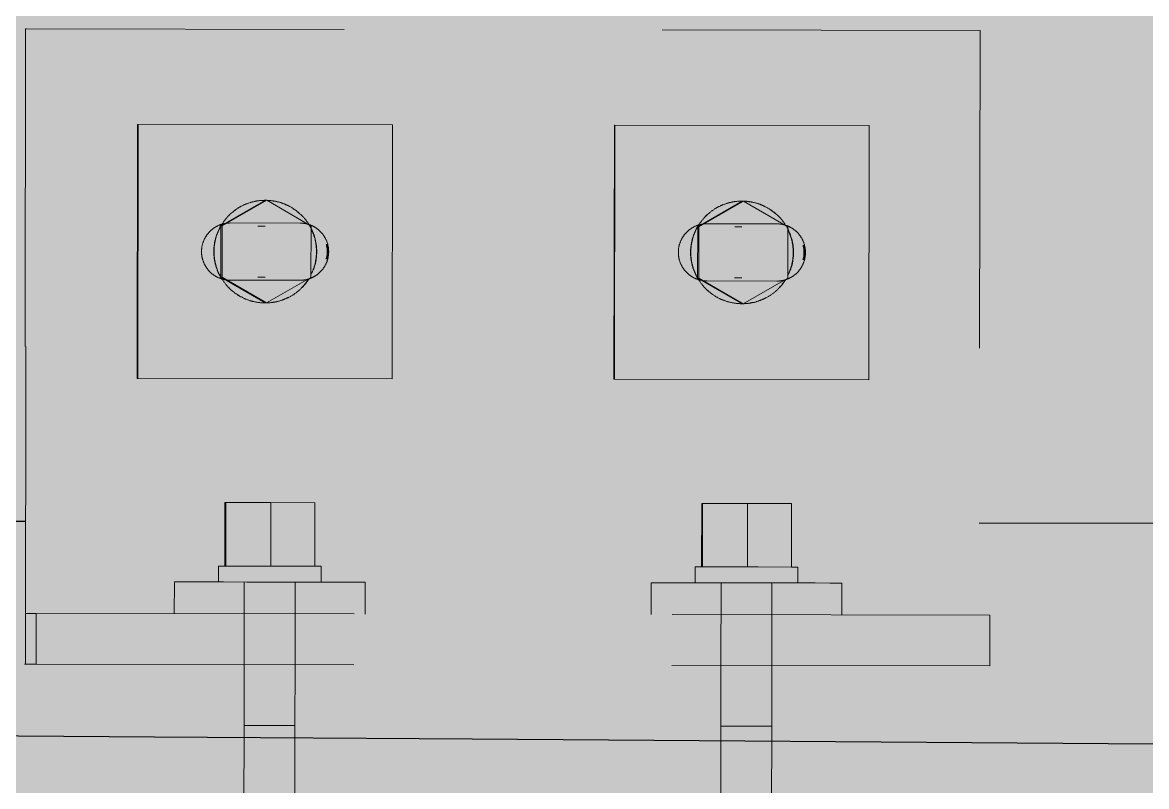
# Model space of a CAD drawing. Header units: metres. Extents: x -355 to -223, y 3 to 561.
# Drawn here: x -253.7727 to -253.4191, y 509.5989 to 509.8394 of the extents above; entities that cross this region are included whole.
import ezdxf

# ---------------------------------------------------------------- set-up
doc = ezdxf.new("R2010")
doc.units = ezdxf.units.M
doc.linetypes.add('JacobsDash', pattern=[0.0045, 0.003, -0.0015])
for name, color, linetype, lineweight in [('A-DETL-GENF', 7, 'Continuous', 9), ('A-GENM', 7, 'Continuous', 25), ('S-FSTN', 7, 'Continuous', 15)]:
    doc.layers.add(name, color=color, linetype=linetype, lineweight=lineweight)

# ---------------------------------------------------------------- blocks, each defined once
blk = doc.blocks.new('T2DPAA-T2D-C3S-RW-M2D-100010_dwg-40802999-DRG-2873035 - CONSTRUCTION SEQUENCE STAGE A9')
at = {"color": 254, "lineweight": 25, "true_color": 0xe3e3e3, "flags": 128}
blk.add_lwpolyline([(22.21305, -622.2372), (22.2202, -622.33693), (22.23319, -622.43606), (22.252, -622.53427), (22.26545, -622.59033), (22.27603, -622.63133), (22.30102, -622.72816), (22.326, -622.82499), (22.35098, -622.92181), (22.37597, -623.01864), (22.40095, -623.11547), (22.42594, -623.2123), (22.45092, -623.30913), (22.4759, -623.40596), (22.50089, -623.50279), (22.52587, -623.59962), (22.55086, -623.69644), (22.57584, -623.79327), (22.60082, -623.8901), (22.62581, -623.98693)], dxfattribs=at)
blk = doc.blocks.new('T2DPAA-T2D-PWC-RW-M2D-100010_RoadDesign_rvt-1-DRG-2873035 - CONSTRUCTION SEQUENCE STAGE A9')
at = {"color": 254, "lineweight": 25, "true_color": 0xd0d0d0, "rotation": 75.11694444444437}
blk.add_blockref('T2DPAA-T2D-C3S-RW-M2D-100010_dwg-40802999-DRG-2873035 - CONSTRUCTION SEQUENCE STAGE A9', (-1722.33704, 648.01046), dxfattribs=at)
blk = doc.blocks.new('BR08_20_GEN_WPC_PrecastPanel_Wall__4point - BR08_20_GEN_WPC_PrecastPanel_Wall__4point-8287846-DRG-2873035 - CONSTRUCTION SEQUENCE STAGE A9')
at = {"layer": 'A-GENM', "color": 254, "true_color": 0xd1d1d1}
for p, q in [((-1115.59285, 509.68431), (-1114.41265, 509.68236)), ((-1114.1127, 509.68186), (-1113.81304, 509.68137))]:
    blk.add_line(p, q, dxfattribs=at)
blk = doc.blocks.new('20_BR04_Wall_Panel_Bracket_Connection - 20_BR04_Wall_Panel_Bracket_Connection-V126-DRG-2873035 - CONSTRUCTION SEQUENCE STAGE A9')
at = {"layer": 'S-FSTN', "color": 254, "linetype": 'JacobsDash', "lineweight": 9, "true_color": 0xe7e2dd}
for p, q in [((-1114.41268, 509.83736), (-1114.41301, 509.63736)), ((-1114.41272, 509.63736), (-1114.41239, 509.83736)), ((-1114.41239, 509.83736), (-1114.41268, 509.83736)), ((-1114.41239, 509.83736), (-1114.41268, 509.83736)), ((-1114.41268, 509.83736), (-1114.41244, 509.83736)), ((-1114.11244, 509.83686), (-1114.41239, 509.83736)), ((-1114.11244, 509.83686), (-1114.11275, 509.65286)), ((-1114.37758, 509.7273), (-1114.37745, 509.8073)), ((-1114.37726, 509.8073), (-1114.37745, 509.8073)), ((-1114.37745, 509.8073), (-1114.37731, 509.8073)), ((-1114.37726, 509.8073), (-1114.37745, 509.8073)), ((-1114.37726, 509.8073), (-1114.3774, 509.7273)), ((-1114.29728, 509.80717), (-1114.37726, 509.8073)), ((-1114.29741, 509.72717), (-1114.29728, 509.80717)), ((-1114.2276, 509.72705), (-1114.22747, 509.80705)), ((-1114.22747, 509.80705), (-1114.22729, 509.80705)), ((-1114.22747, 509.80705), (-1114.22734, 509.80705)), ((-1114.22747, 509.80705), (-1114.22729, 509.80705)), ((-1114.22729, 509.80705), (-1114.22742, 509.72705)), ((-1114.1473, 509.80692), (-1114.22729, 509.80705)), ((-1114.14743, 509.72692), (-1114.1473, 509.80692)), ((-1114.34832, 509.77625), (-1114.32632, 509.77622)), ((-1114.19835, 509.77601), (-1114.17635, 509.77597)), ((-1114.32635, 509.75822), (-1114.34835, 509.75825)), ((-1114.17638, 509.75797), (-1114.19838, 509.75801)), ((-1114.3774, 509.7273), (-1114.37758, 509.7273)), ((-1114.37745, 509.7273), (-1114.37758, 509.7273)), ((-1114.3774, 509.7273), (-1114.37758, 509.7273)), ((-1114.3774, 509.7273), (-1114.29741, 509.72717)), ((-1114.22742, 509.72705), (-1114.2276, 509.72705)), ((-1114.22747, 509.72705), (-1114.2276, 509.72705)), ((-1114.22742, 509.72705), (-1114.2276, 509.72705)), ((-1114.22742, 509.72705), (-1114.14743, 509.72692)), ((-1114.36588, 509.66328), (-1114.3659, 509.65328)), ((-1114.36472, 509.66328), (-1114.36588, 509.66328)), ((-1114.36588, 509.66328), (-1114.36588, 509.66328)), ((-1114.365, 509.66328), (-1114.36588, 509.66328)), ((-1114.36159, 509.66328), (-1114.36472, 509.66328)), ((-1114.35671, 509.66327), (-1114.36159, 509.66328)), ((-1114.35041, 509.66326), (-1114.35671, 509.66327)), ((-1114.34312, 509.66324), (-1114.35041, 509.66326)), ((-1114.33534, 509.66323), (-1114.34312, 509.66324)), ((-1114.32759, 509.66322), (-1114.33534, 509.66323)), ((-1114.32041, 509.66321), (-1114.32759, 509.66322)), ((-1114.31429, 509.6632), (-1114.32041, 509.66321)), ((-1114.30963, 509.66319), (-1114.31429, 509.6632)), ((-1114.30677, 509.66318), (-1114.30963, 509.66319)), ((-1114.30589, 509.66318), (-1114.30705, 509.66318)), ((-1114.30588, 509.66318), (-1114.30677, 509.66318)), ((-1114.3059, 509.65318), (-1114.30588, 509.66318)), ((-1114.30588, 509.66318), (-1114.30589, 509.66318)), ((-1114.21591, 509.66303), (-1114.21593, 509.65303)), ((-1114.2159, 509.66303), (-1114.21591, 509.66303)), ((-1114.21502, 509.66303), (-1114.21591, 509.66303)), ((-1114.21474, 509.66303), (-1114.2159, 509.66303)), ((-1114.21161, 509.66303), (-1114.21474, 509.66303)), ((-1114.20673, 509.66302), (-1114.21161, 509.66303)), ((-1114.20043, 509.66301), (-1114.20673, 509.66302)), ((-1114.19314, 509.663), (-1114.20043, 509.66301)), ((-1114.18536, 509.66298), (-1114.19314, 509.663)), ((-1114.17762, 509.66297), (-1114.18536, 509.66298)), ((-1114.17044, 509.66296), (-1114.17762, 509.66297)), ((-1114.16431, 509.66295), (-1114.17044, 509.66296)), ((-1114.15966, 509.66294), (-1114.16431, 509.66295)), ((-1114.15679, 509.66294), (-1114.15966, 509.66294)), ((-1114.15591, 509.66294), (-1114.15708, 509.66294)), ((-1114.15591, 509.66294), (-1114.15679, 509.66294)), ((-1114.15593, 509.65294), (-1114.15591, 509.66294)), ((-1114.15591, 509.66294), (-1114.15591, 509.66294)), ((-1114.4127, 509.65336), (-1114.41272, 509.63736)), ((-1114.4127, 509.65336), (-1114.40934, 509.65335)), ((-1114.40934, 509.65335), (-1114.40937, 509.63735)), ((-1114.40934, 509.65335), (-1114.10939, 509.65286)), ((-1114.10939, 509.65286), (-1114.10942, 509.63686)), ((-1114.41301, 509.63736), (-1114.41272, 509.63736)), ((-1114.41301, 509.63736), (-1114.41272, 509.63736)), ((-1114.41272, 509.63736), (-1114.41301, 509.63736)), ((-1114.40937, 509.63735), (-1114.41272, 509.63736)), ((-1114.10942, 509.63686), (-1114.40937, 509.63735)), ((-1114.34396, 509.61812), (-1114.34406, 509.55877)), ((-1114.34365, 509.61812), (-1114.34396, 509.61812)), ((-1114.34365, 509.61812), (-1114.34396, 509.61812)), ((-1114.34281, 509.61812), (-1114.34365, 509.61812)), ((-1114.34151, 509.61812), (-1114.34281, 509.61812)), ((-1114.33983, 509.61812), (-1114.34151, 509.61812)), ((-1114.33789, 509.61811), (-1114.33983, 509.61812)), ((-1114.33581, 509.61811), (-1114.33789, 509.61811)), ((-1114.33375, 509.61811), (-1114.33581, 509.61811)), ((-1114.33183, 509.6181), (-1114.33375, 509.61811)), ((-1114.3302, 509.6181), (-1114.33183, 509.6181)), ((-1114.32896, 509.6181), (-1114.3302, 509.6181)), ((-1114.32819, 509.6181), (-1114.32896, 509.6181)), ((-1114.32796, 509.6181), (-1114.32819, 509.6181)), ((-1114.32806, 509.55874), (-1114.32796, 509.6181)), ((-1114.19398, 509.61788), (-1114.19408, 509.55849)), ((-1114.19367, 509.61788), (-1114.19398, 509.61788)), ((-1114.19367, 509.61788), (-1114.19398, 509.61788)), ((-1114.19284, 509.61787), (-1114.19367, 509.61788)), ((-1114.19154, 509.61787), (-1114.19284, 509.61787)), ((-1114.18986, 509.61787), (-1114.19154, 509.61787)), ((-1114.18791, 509.61787), (-1114.18986, 509.61787)), ((-1114.18584, 509.61786), (-1114.18791, 509.61787)), ((-1114.18377, 509.61786), (-1114.18584, 509.61786)), ((-1114.18186, 509.61786), (-1114.18377, 509.61786)), ((-1114.18022, 509.61785), (-1114.18186, 509.61786)), ((-1114.17898, 509.61785), (-1114.18022, 509.61785)), ((-1114.17822, 509.61785), (-1114.17898, 509.61785)), ((-1114.17798, 509.61785), (-1114.17822, 509.61785)), ((-1114.17808, 509.55846), (-1114.17798, 509.61785))]:
    blk.add_line(p, q, dxfattribs=at)
for centre, start_param, end_param in [((-1114.34834, 509.76725), 0.523599, 0.785398), ((-1114.34834, 509.76725), 0.261799, 0.523599), ((-1114.34834, 509.76725), 0, 0.261799), ((-1114.32634, 509.76722), 6.021386, 6.283185), ((-1114.32634, 509.76722), 5.759587, 5.957935), ((-1114.32634, 509.76722), 5.497787, 5.759587), ((-1114.19836, 509.76701), 0.523599, 0.785398), ((-1114.19836, 509.76701), 0.2618, 0.523599), ((-1114.19836, 509.76701), 0, 0.2618), ((-1114.17636, 509.76697), 6.021386, 6.283185), ((-1114.17636, 509.76697), 5.759587, 5.957935), ((-1114.17636, 509.76697), 5.497787, 5.759587), ((-1114.34834, 509.76725), 1.047197, 1.308997), ((-1114.34834, 509.76725), 0.785398, 1.047197), ((-1114.32634, 509.76722), 5.235988, 5.497787), ((-1114.32634, 509.76722), 4.974188, 5.235988), ((-1114.19836, 509.76701), 1.047198, 1.308997), ((-1114.19836, 509.76701), 0.785398, 1.047198), ((-1114.17636, 509.76697), 5.235988, 5.497787), ((-1114.17636, 509.76697), 4.974188, 5.235988), ((-1114.34834, 509.76725), 1.308997, 1.570796), ((-1114.32681, 509.76722), 4.712389, 4.974188), ((-1114.32652, 509.76722), 4.712389, 4.974188), ((-1114.32652, 509.76722), 4.712389, 4.974188), ((-1114.32634, 509.76722), 4.712389, 4.974188), ((-1114.19836, 509.76701), 1.308997, 1.570796), ((-1114.17684, 509.76697), 4.712389, 4.974188), ((-1114.17655, 509.76697), 4.712389, 4.974188), ((-1114.17655, 509.76697), 4.712389, 4.974188), ((-1114.17636, 509.76697), 4.712389, 4.974188), ((-1114.34834, 509.76725), 1.570796, 1.832596), ((-1114.34834, 509.76725), 1.832596, 2.094395), ((-1114.32634, 509.76722), 4.18879, 4.45059), ((-1114.32681, 509.76722), 4.45059, 4.712389), ((-1114.32652, 509.76722), 4.45059, 4.712389), ((-1114.32652, 509.76722), 4.450589, 4.712389), ((-1114.32634, 509.76722), 4.45059, 4.712389), ((-1114.19836, 509.76701), 1.570796, 1.832596), ((-1114.19836, 509.76701), 1.832596, 2.094395), ((-1114.17636, 509.76697), 4.18879, 4.45059), ((-1114.17684, 509.76697), 4.45059, 4.712389), ((-1114.17655, 509.76697), 4.45059, 4.712389), ((-1114.17655, 509.76697), 4.45059, 4.712389), ((-1114.17636, 509.76697), 4.45059, 4.712389), ((-1114.34834, 509.76725), 2.094395, 2.356194), ((-1114.34834, 509.76725), 2.356195, 2.617994), ((-1114.32634, 509.76722), 3.665191, 3.926991), ((-1114.32634, 509.76722), 3.926991, 4.18879), ((-1114.19836, 509.76701), 2.094395, 2.356194), ((-1114.19836, 509.76701), 2.356194, 2.617994), ((-1114.17636, 509.76697), 3.665191, 3.926991), ((-1114.17636, 509.76697), 3.926991, 4.18879), ((-1114.34834, 509.76725), 2.617994, 2.879793), ((-1114.34834, 509.76725), 2.879793, 3.141593), ((-1114.32634, 509.76722), 3.141593, 3.403392), ((-1114.32634, 509.76722), 3.466842, 3.665191), ((-1114.19836, 509.76701), 2.617994, 2.879793), ((-1114.19836, 509.76701), 2.879793, 3.141592), ((-1114.17636, 509.76697), 3.141593, 3.403392), ((-1114.17636, 509.76697), 3.466842, 3.665191)]:
    blk.add_ellipse(centre, major_axis=(0.00001, 0.009), ratio=0.999834, start_param=start_param, end_param=end_param, dxfattribs=at)
blk = doc.blocks.new('Anchor Bolt -HAB - HAB H16 x 165-V217-DRG-2873035 - CONSTRUCTION SEQUENCE STAGE A9')
at = {"layer": 'S-FSTN', "color": 254, "linetype": 'JacobsDash', "lineweight": 9, "true_color": 0xe7e2dd}
for p, q in [((-1114.35122, 509.77534), (-1114.33722, 509.78339)), ((-1114.33685, 509.78339), (-1114.35086, 509.77533)), ((-1114.32288, 509.77529), (-1114.33685, 509.78339)), ((-1114.35125, 509.75918), (-1114.35122, 509.77534)), ((-1114.35086, 509.77533), (-1114.35122, 509.77534)), ((-1114.35086, 509.77533), (-1114.35122, 509.77534)), ((-1114.35086, 509.77533), (-1114.35088, 509.75918)), ((-1114.33732, 509.77524), (-1114.3396, 509.77524)), ((-1114.32291, 509.75913), (-1114.32288, 509.77529)), ((-1114.33727, 509.75108), (-1114.35125, 509.75918)), ((-1114.35125, 509.75918), (-1114.35088, 509.75918)), ((-1114.35125, 509.75918), (-1114.35088, 509.75918)), ((-1114.35088, 509.75918), (-1114.33691, 509.75108)), ((-1114.33963, 509.75924), (-1114.33735, 509.75923)), ((-1114.33691, 509.75108), (-1114.32291, 509.75913))]:
    blk.add_line(p, q, dxfattribs=at)
for centre, start_param, end_param in [((-1114.33725, 509.76724), 0.418879, 0.628319), ((-1114.33734, 509.76724), 0.37564, 0.436103), ((-1114.33725, 509.76724), 0.209439, 0.418879), ((-1114.33734, 509.76724), 0.261799, 0.297316), ((-1114.33734, 509.76724), 0.246461, 0.261799), ((-1114.33734, 509.76724), 0.139875, 0.212634), ((-1114.33725, 509.76724), 0, 0.209439), ((-1114.33725, 509.76724), 6.073746, 6.283185), ((-1114.33734, 509.76724), 6.051289, 6.188158), ((-1114.33725, 509.76724), 5.864306, 6.073746), ((-1114.33734, 509.76724), 5.803599, 5.951971), ((-1114.33725, 509.76724), 5.654867, 5.864306), ((-1114.33734, 509.76724), 0.785398, 0.831047), ((-1114.33725, 509.76724), 0.628318, 0.837758), ((-1114.33734, 509.76724), 0.72385, 0.785398), ((-1114.33734, 509.76724), 0.61079, 0.645112), ((-1114.33734, 509.76724), 0.523599, 0.563687), ((-1114.33734, 509.76724), 0.483371, 0.523599), ((-1114.33734, 509.76724), 5.541237, 5.715632), ((-1114.33725, 509.76724), 5.445427, 5.654867), ((-1114.33734, 509.76724), 1.047198, 1.308997), ((-1114.33725, 509.76724), 1.047198, 1.308997), ((-1114.33734, 509.76724), 0.989697, 1.047198), ((-1114.33725, 509.76724), 0.837758, 1.047197), ((-1114.33725, 509.76724), 5.235988, 5.445427), ((-1114.33725, 509.76724), 5.061455, 5.235988), ((-1114.33734, 509.76724), 1.308997, 1.570796), ((-1114.33725, 509.76724), 1.308997, 1.570796), ((-1114.33734, 509.76724), 4.985129, 5.162037), ((-1114.33725, 509.76724), 4.886922, 5.061455), ((-1114.33734, 509.76724), 4.712389, 4.963298), ((-1114.33725, 509.76724), 4.712389, 4.886922), ((-1114.33734, 509.76724), 1.570796, 1.832596), ((-1114.33725, 509.76724), 1.570796, 1.832596), ((-1114.33725, 509.76724), 4.363323, 4.537856), ((-1114.33734, 509.76724), 4.461434, 4.712389), ((-1114.33725, 509.76724), 4.537856, 4.712389), ((-1114.33734, 509.76724), 1.832596, 2.094395), ((-1114.33725, 509.76724), 1.832596, 2.094395), ((-1114.33734, 509.76724), 4.262741, 4.439703), ((-1114.33734, 509.76724), 2.094395, 2.15189), ((-1114.33725, 509.76724), 2.094395, 2.303835), ((-1114.33734, 509.76724), 3.926991, 4.135215), ((-1114.33725, 509.76724), 3.979351, 4.161001), ((-1114.33734, 509.76724), 2.310539, 2.356194), ((-1114.33725, 509.76724), 2.303835, 2.513274), ((-1114.33734, 509.76724), 2.356194, 2.41777), ((-1114.33734, 509.76724), 2.496523, 2.530824), ((-1114.33725, 509.76724), 2.513274, 2.722714), ((-1114.33734, 509.76724), 2.577909, 2.617994), ((-1114.33725, 509.76724), 3.560472, 3.769911), ((-1114.33725, 509.76724), 3.769911, 3.979351), ((-1114.33734, 509.76724), 2.617994, 2.658251), ((-1114.33734, 509.76724), 2.705538, 2.766004), ((-1114.33725, 509.76724), 2.722714, 2.932153), ((-1114.33734, 509.76724), 2.844239, 2.879793), ((-1114.33725, 509.76724), 2.932153, 3.141593), ((-1114.33725, 509.76724), 3.141593, 3.351032), ((-1114.33734, 509.76724), 3.236716, 3.373518), ((-1114.33725, 509.76724), 3.351032, 3.560472), ((-1114.33734, 509.76724), 3.472792, 3.62119)]:
    blk.add_ellipse(centre, major_axis=(0.00003, 0.01615), ratio=0.999834, start_param=start_param, end_param=end_param, dxfattribs=at)
blk = doc.blocks.new('Anchor Bolt -HAB - HAB H16 x 85-V218-DRG-2873035 - CONSTRUCTION SEQUENCE STAGE A9')
at = {"layer": 'S-FSTN', "color": 254, "linetype": 'JacobsDash', "lineweight": 9, "true_color": 0xe7e2dd}
for p, q in [((-1114.34998, 509.68826), (-1114.35001, 509.66826)), ((-1114.34998, 509.68826), (-1114.34968, 509.68826)), ((-1114.34973, 509.68826), (-1114.34998, 509.68826)), ((-1114.34998, 509.68826), (-1114.34968, 509.68826)), ((-1114.34972, 509.66826), (-1114.34968, 509.68826)), ((-1114.34968, 509.68826), (-1114.33555, 509.68823)), ((-1114.33555, 509.68823), (-1114.33558, 509.66823)), ((-1114.33555, 509.68823), (-1114.32171, 509.68821)), ((-1114.32171, 509.68821), (-1114.32174, 509.66821)), ((-1114.35203, 509.66826), (-1114.35204, 509.66326)), ((-1114.3514, 509.66826), (-1114.35203, 509.66826)), ((-1114.34972, 509.66826), (-1114.3514, 509.66826)), ((-1114.34972, 509.66826), (-1114.35001, 509.66826)), ((-1114.33558, 509.66823), (-1114.34972, 509.66826)), ((-1114.33558, 509.66823), (-1114.33895, 509.66824)), ((-1114.32174, 509.66821), (-1114.33558, 509.66823)), ((-1114.33223, 509.66823), (-1114.33558, 509.66823)), ((-1114.3206, 509.66821), (-1114.32174, 509.66821)), ((-1114.31992, 509.66821), (-1114.3206, 509.66821)), ((-1114.31972, 509.66821), (-1114.31992, 509.66821)), ((-1114.31972, 509.66821), (-1114.31992, 509.66821)), ((-1114.31972, 509.66821), (-1114.31985, 509.66821)), ((-1114.31972, 509.66821), (-1114.31985, 509.66821)), ((-1114.31973, 509.66321), (-1114.31972, 509.66821)), ((-1114.34388, 509.66325), (-1114.34393, 509.6373)), ((-1114.32793, 509.63727), (-1114.32788, 509.66322)), ((-1114.34393, 509.63725), (-1114.34396, 509.61812)), ((-1114.32796, 509.6181), (-1114.32793, 509.63722)), ((-1114.34396, 509.61812), (-1114.34365, 509.61812)), ((-1114.34396, 509.61812), (-1114.34372, 509.61812)), ((-1114.34396, 509.61812), (-1114.34365, 509.61812)), ((-1114.34365, 509.61812), (-1114.34281, 509.61812)), ((-1114.34281, 509.61812), (-1114.34151, 509.61812)), ((-1114.34151, 509.61812), (-1114.33983, 509.61812)), ((-1114.33983, 509.61812), (-1114.33789, 509.61811)), ((-1114.33789, 509.61811), (-1114.33581, 509.61811)), ((-1114.33581, 509.61811), (-1114.33375, 509.61811)), ((-1114.33375, 509.61811), (-1114.33183, 509.6181)), ((-1114.33183, 509.6181), (-1114.3302, 509.6181)), ((-1114.3302, 509.6181), (-1114.32896, 509.6181)), ((-1114.32896, 509.6181), (-1114.32819, 509.6181))]:
    blk.add_line(p, q, dxfattribs=at)
blk = doc.blocks.new('Anchor Bolt -HAB - HAB H16 x 85-V130-DRG-2873035 - CONSTRUCTION SEQUENCE STAGE A9')
at = {"layer": 'S-FSTN', "color": 254, "linetype": 'JacobsDash', "lineweight": 9, "true_color": 0xe7e2dd}
for p, q in [((-1114.20004, 509.66801), (-1114.2, 509.68801)), ((-1114.2, 509.68801), (-1114.19971, 509.68801)), ((-1114.19975, 509.68801), (-1114.2, 509.68801)), ((-1114.2, 509.68801), (-1114.19971, 509.68801)), ((-1114.19974, 509.66801), (-1114.19971, 509.68801)), ((-1114.19971, 509.68801), (-1114.18557, 509.68798)), ((-1114.18561, 509.66798), (-1114.18557, 509.68798)), ((-1114.18557, 509.68798), (-1114.17173, 509.68796)), ((-1114.17173, 509.68796), (-1114.17177, 509.66796)), ((-1114.20206, 509.66801), (-1114.20206, 509.66301)), ((-1114.20186, 509.66801), (-1114.20206, 509.66801)), ((-1114.20186, 509.66801), (-1114.20206, 509.66801)), ((-1114.20176, 509.66801), (-1114.20205, 509.66801)), ((-1114.20193, 509.66801), (-1114.20205, 509.66801)), ((-1114.2018, 509.66801), (-1114.20186, 509.66801)), ((-1114.20098, 509.66801), (-1114.20176, 509.66801)), ((-1114.19974, 509.66801), (-1114.20098, 509.66801)), ((-1114.19974, 509.66801), (-1114.20004, 509.66801)), ((-1114.18561, 509.66798), (-1114.19974, 509.66801)), ((-1114.18561, 509.66798), (-1114.18897, 509.66799)), ((-1114.18225, 509.66798), (-1114.18561, 509.66798)), ((-1114.17177, 509.66796), (-1114.18561, 509.66798)), ((-1114.17022, 509.66796), (-1114.17177, 509.66796)), ((-1114.16975, 509.66796), (-1114.17022, 509.66796)), ((-1114.16975, 509.66296), (-1114.16975, 509.66796)), ((-1114.19391, 509.663), (-1114.19395, 509.63705)), ((-1114.17795, 509.63702), (-1114.17791, 509.66297)), ((-1114.19395, 509.637), (-1114.19398, 509.61788)), ((-1114.17798, 509.61785), (-1114.17795, 509.63697)), ((-1114.19398, 509.61788), (-1114.19367, 509.61788)), ((-1114.19398, 509.61788), (-1114.19367, 509.61788)), ((-1114.19398, 509.61788), (-1114.19375, 509.61788)), ((-1114.19367, 509.61788), (-1114.19284, 509.61787)), ((-1114.19284, 509.61787), (-1114.19154, 509.61787)), ((-1114.19154, 509.61787), (-1114.18986, 509.61787)), ((-1114.18986, 509.61787), (-1114.18791, 509.61787)), ((-1114.18791, 509.61787), (-1114.18584, 509.61786)), ((-1114.18584, 509.61786), (-1114.18377, 509.61786)), ((-1114.18377, 509.61786), (-1114.18186, 509.61786)), ((-1114.18186, 509.61786), (-1114.18022, 509.61785)), ((-1114.18022, 509.61785), (-1114.17898, 509.61785)), ((-1114.17898, 509.61785), (-1114.17822, 509.61785))]:
    blk.add_line(p, q, dxfattribs=at)

msp = doc.modelspace()

# ---------------------------------------------------------------- hatches: boundary and pattern name
at = {"layer": 'A-DETL-GENF', "true_color": 0xc0c0c0, "transparency": 33554611}
h = msp.add_hatch(color=9, dxfattribs=at)
h.paths.add_polyline_path([(-250.8042, 509.31241), (-250.76886, 509.51522), (-250.94131, 509.59468), (-251.10838, 509.68488), (-251.26942, 509.78546), (-251.42378, 509.89601), (-254.54464, 510.0129), (-254.66994, 510.04494), (-254.79188, 510.08804), (-254.90947, 510.14187), (-255.03332, 510.21403), (-255.12792, 510.2799), (-255.22703, 510.36299), (-255.31831, 510.45461), (-255.40104, 510.55402), (-255.47455, 510.66042), (-255.53826, 510.77297), (-255.59166, 510.89076), (-255.63591, 511.01916), (-255.66962, 511.16173), (-255.68614, 511.266), (-255.69489, 511.39504), (-255.69207, 511.52434), (-250.00213, 544.18362), (-250.56549, 544.18362), (-250.57505, 544.12873), (-250.57505, 544.12873), (-256.25418, 511.52434), (-256.26606, 511.44769), (-256.27636, 511.30489), (-256.27281, 511.13827), (-256.26079, 511.01285), (-256.23723, 510.87814), (-256.20113, 510.73959), (-256.15385, 510.60446), (-256.09569, 510.47364), (-256.02705, 510.348), (-255.94838, 510.22838), (-255.86021, 510.11559), (-255.76313, 510.01037), (-255.65778, 509.91342), (-255.54486, 509.8254), (-255.42514, 509.74689), (-255.29942, 509.67841), (-255.16711, 509.61994), (-255.01714, 509.56913), (-254.9864, 509.56116), (-251.70684, 509.55504), (-251.68601, 509.54248), (-251.58185, 509.48778), (-251.47464, 509.4393), (-251.36476, 509.39723), (-251.25258, 509.3617), (-251.1107, 509.32752), (-250.85278, 509.31481)])
h.paths.add_polyline_path([(-252.61677, 509.66146), (-252.61677, 509.66146), (-252.61089, 509.66146)])
h.paths.add_polyline_path([(-273.43781, 520.68695), (-269.3442, 544.18361), (-269.90756, 544.18361), (-274.00117, 520.68695)])
h.paths.add_polyline_path([(-269.77557, 544.11097), (-269.77559, 544.11097), (-269.77164, 544.11097)])

# ---------------------------------------------------------------- block references
at = {"lineweight": 5}
msp.add_blockref('T2DPAA-T2D-PWC-RW-M2D-100010_RoadDesign_rvt-1-DRG-2873035 - CONSTRUCTION SEQUENCE STAGE A9', (860.641, 0), dxfattribs=at)
at = {"layer": 'A-GENM', "color": 254, "true_color": 0xd1d1d1}
msp.add_blockref('BR08_20_GEN_WPC_PrecastPanel_Wall__4point - BR08_20_GEN_WPC_PrecastPanel_Wall__4point-8287846-DRG-2873035 - CONSTRUCTION SEQUENCE STAGE A9', (860.641, 0), dxfattribs=at)
at = {"layer": 'S-FSTN', "color": 9, "linetype": 'JacobsDash', "lineweight": 9, "true_color": 0xd2c0af}
msp.add_blockref('20_BR04_Wall_Panel_Bracket_Connection - 20_BR04_Wall_Panel_Bracket_Connection-V126-DRG-2873035 - CONSTRUCTION SEQUENCE STAGE A9', (860.641, 0), dxfattribs=at)
at = {"layer": 'S-FSTN', "color": 254, "linetype": 'JacobsDash', "lineweight": 9, "true_color": 0xe7e2dd}
for name, p in [('Anchor Bolt -HAB - HAB H16 x 165-V217-DRG-2873035 - CONSTRUCTION SEQUENCE STAGE A9', (860.641, 0)), ('Anchor Bolt -HAB - HAB H16 x 165-V217-DRG-2873035 - CONSTRUCTION SEQUENCE STAGE A9', (860.79097, -0.00025)), ('Anchor Bolt -HAB - HAB H16 x 85-V218-DRG-2873035 - CONSTRUCTION SEQUENCE STAGE A9', (860.641, 0)), ('Anchor Bolt -HAB - HAB H16 x 85-V130-DRG-2873035 - CONSTRUCTION SEQUENCE STAGE A9', (860.641, 0))]:
    msp.add_blockref(name, p, dxfattribs=at)

doc.saveas('drawing.dxf')
